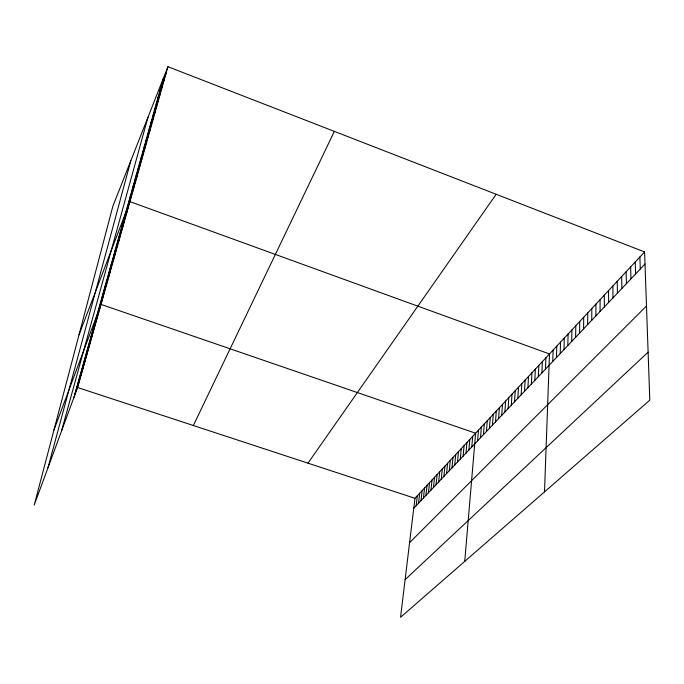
<?xml version="1.0" encoding="UTF-8"?>
<svg xmlns="http://www.w3.org/2000/svg" width="684" height="684" viewBox="0 0 684 684"><rect width="100%" height="100%" fill="white"/><g stroke="black" fill="none" stroke-linecap="round" stroke-linejoin="round"><path stroke-width="1.03" d="M595.892 315.897L595.926 304.158M591.745 320.283L591.814 308.569M587.641 324.618L587.744 312.939M583.58 328.901L583.717 317.248M579.57 333.134L579.741 321.514M575.612 337.323L575.817 325.729M571.696 341.461L571.927 329.902M567.814 345.548L568.088 334.023M563.992 349.601L564.283 338.101M560.205 353.594L560.529 342.128M556.46 357.552L556.81 346.113M552.749 361.468L553.134 350.063M544.498 491.899L549.5 353.961L129.934 201.626L79.011 334.844M545.464 369.163L545.909 357.817M541.882 372.942L542.352 361.631M538.334 376.687L538.83 365.41M534.828 380.389L535.35 369.138M531.365 384.057L531.904 372.831M527.928 387.683L528.493 376.491M524.534 391.265L525.124 380.107M521.174 394.822L521.789 383.69M517.848 398.327L518.489 387.229M514.556 401.807L515.214 390.735M511.307 405.244L511.983 394.206M508.084 408.647L508.785 397.635M504.895 412.016L505.613 401.038M501.731 415.35L502.475 404.398M498.61 418.651L499.371 407.732M495.515 421.917L496.302 411.033M492.454 425.149L493.258 414.29M489.428 428.355L490.24 417.522M486.427 431.518L487.264 420.728M483.451 434.656L484.306 423.892M480.51 437.769L481.382 427.03M477.594 440.847L478.484 430.133M464.735 561.376L475.619 433.211L100.993 304.406L53.976 429.962M471.772 447.003L472.695 436.349M468.856 450.081L469.797 439.461M465.975 453.124L466.924 442.539M463.119 456.142L464.085 445.583M460.289 459.126L461.272 448.601M457.485 462.085L458.485 451.594M454.715 465.017L455.732 454.552M451.97 467.916L452.996 457.476M449.251 470.789L450.294 460.383M446.558 473.636L447.61 463.256M443.882 476.449L444.959 466.103M438.624 482.006L439.718 471.721M441.24 479.245L442.326 468.925M436.033 484.751L437.144 474.491M433.459 487.461L434.588 477.235M430.92 490.146L432.049 479.954M428.398 492.813L429.543 482.639M425.901 495.447L427.055 485.307M420.968 500.654L422.148 490.573M423.422 498.063L424.593 487.957M418.54 503.219L419.728 493.173M416.128 505.767L417.334 495.738M644.584 251.951L414.957 498.294L400.55 617.293L649.8 400.166L644.584 251.951L167.922 66.707L112.869 206.2L34.2 505.1L77.591 387.503L167.922 66.707M47.974 467.779L130.824 160.714M61.475 431.185L147.983 117.22M73.966 397.336L163.485 77.95M79.489 377.611L83.191 367.624M78.549 380.979L82.234 371.019M77.617 384.314L81.285 374.379M76.685 387.614L80.353 377.705M75.77 390.889L79.421 381.005M74.864 394.129L78.506 384.271M87.398 349.421L91.186 339.238M86.372 353.072L90.151 342.915M85.355 356.68L89.125 346.549M84.354 360.263L88.108 350.148M83.362 363.803L87.107 353.714M82.379 367.308L86.116 357.245M81.413 370.771L85.132 360.742M80.447 374.208L84.158 364.204M95.974 318.821L99.855 308.441M94.862 322.788L98.727 312.434M93.759 326.713L97.615 316.384M92.673 330.594L96.521 320.292M91.596 334.442L95.427 324.165M90.527 338.247L94.349 327.987M89.476 342.009L93.28 331.774M88.424 345.736L92.229 335.528M102.728 294.719L106.678 284.202M101.574 298.822L105.516 288.332M100.437 302.884L104.37 292.41M99.308 306.902L103.233 296.454M98.197 310.878L102.104 300.447M109.893 269.145L113.92 258.492M108.67 273.523L112.68 262.887M107.456 277.858L111.458 267.247M106.251 282.141L110.244 271.557M105.062 286.382L109.038 275.814M103.891 290.572L107.858 280.03M117.554 241.811L121.649 231.021M116.246 246.496L120.324 235.732M114.946 251.131L119.016 240.383M113.664 255.705L117.725 244.983M112.39 260.236L116.442 249.54M111.133 264.717L115.177 254.038M124.351 217.555L128.515 206.671M122.966 222.522L127.104 211.655M121.59 227.43L125.719 216.58M120.23 232.278L124.351 221.445M118.888 237.074L122.992 226.267M130.088 197.095L134.295 186.133M128.626 202.302L132.824 191.358M127.19 207.449L131.371 196.522M136.107 175.626L140.357 164.588M134.577 181.098L138.818 170.077M133.064 186.493L137.287 175.489M131.567 191.828L135.783 180.841M142.426 153.071L146.735 141.964M140.819 158.816L145.111 147.727M139.228 164.485L143.503 153.413M137.655 170.094L141.921 159.039M147.385 135.381L151.72 124.232M145.718 141.349L150.035 130.216M144.059 147.248L148.377 136.125M154.302 110.705L158.688 99.505M152.541 116.998L156.91 105.806M150.796 123.205L155.157 112.031M149.086 129.336L153.43 118.17M159.74 91.323L164.151 80.088M157.901 97.863L162.305 86.646M156.089 104.327L160.483 93.118M161.595 84.679L166.024 73.445M193.35 425.516L334.356 131.388M307.962 463.154L496.165 194.273M413.743 508.289L645.012 264.015M409.588 542.626L646.491 305.979M405.108 579.647L648.116 352.166M77.591 387.503L414.957 498.294M639.891 256.996L640.267 269.026M635.248 261.972L635.581 273.976M630.665 266.888L630.956 278.867M626.142 271.745L626.382 283.698M621.662 276.541L621.867 288.46M617.25 281.286L617.404 293.171M612.881 285.972L613.001 297.831M608.563 290.597L608.649 302.431M604.305 295.172L604.348 306.971M600.09 299.686L600.09 311.459"/></g></svg>
